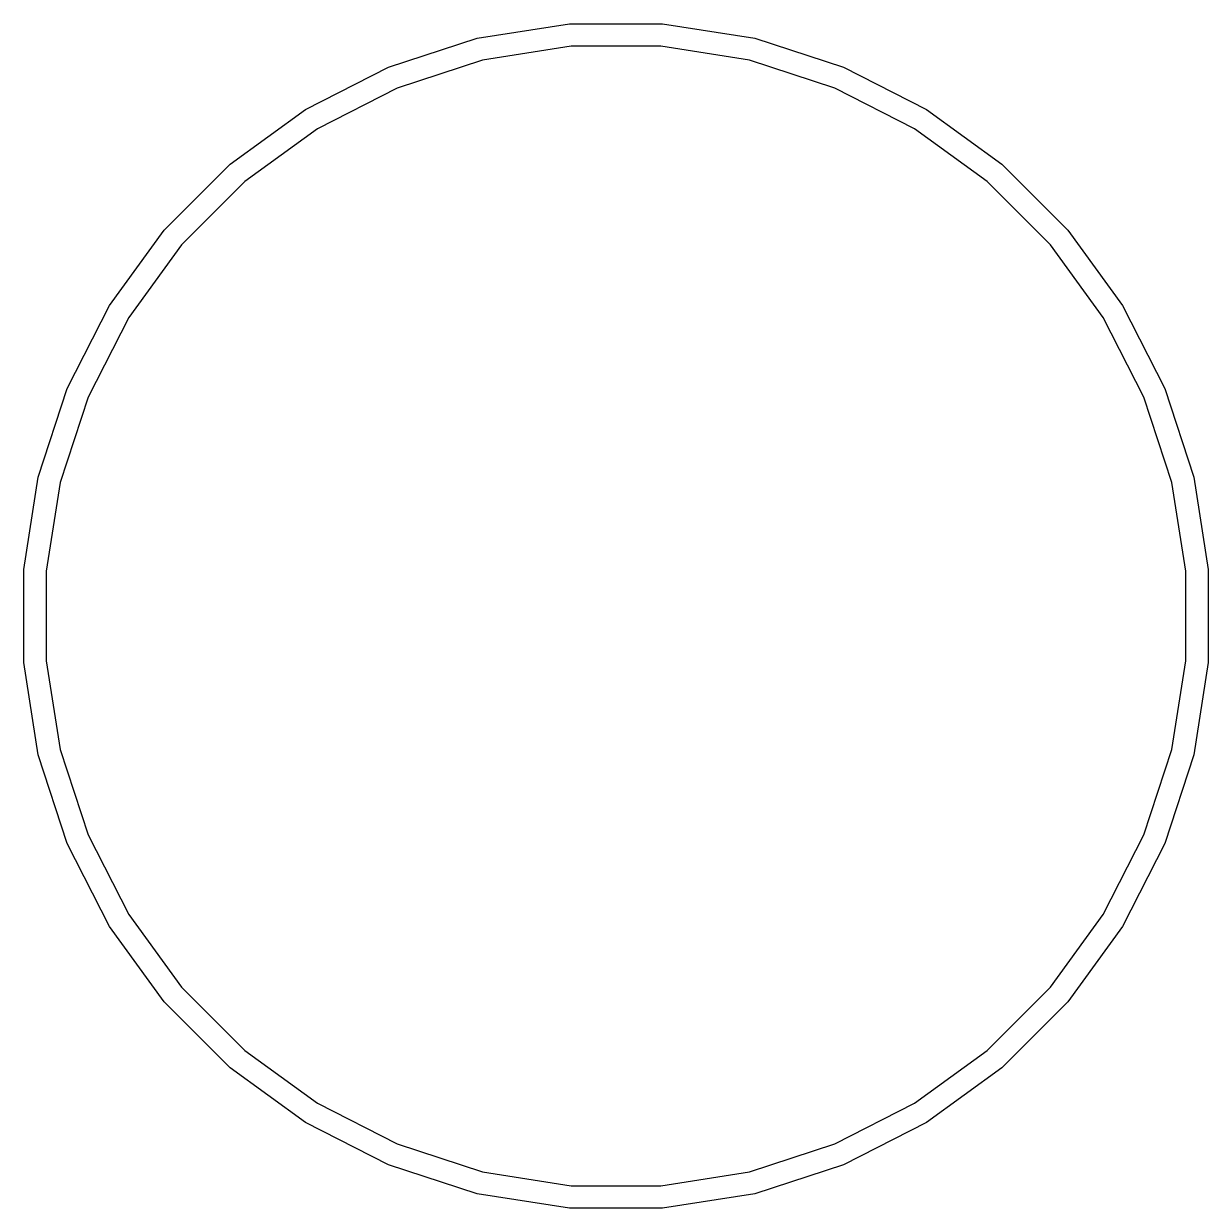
# Model space of a CAD drawing. Extents: x 2.4 to 13.6, y -7.9 to -3.7.
# Drawn here: x 2.8821 to 2.9775, y -7.1024 to -7.0069 of the extents above; entities that cross this region are included whole.
import ezdxf

# ---------------------------------------------------------------- set-up
doc = ezdxf.new("R2010")
doc.units = 0
doc.header["$MEASUREMENT"] = 0
doc.layers.add('BLACK', color=7, linetype='CONTINUOUS')

msp = doc.modelspace()

# ---------------------------------------------------------------- linework, layer by layer
at = {"layer": 'BLACK', "linetype": 'CONTINUOUS'}
for p, q in [((2.918634, -7.008105), (2.926051, -7.00693)), ((2.926051, -7.00693), (2.933561, -7.00693)), ((2.933561, -7.00693), (2.940979, -7.008105)), ((2.911491, -7.010426), (2.918634, -7.008105)), ((2.926194, -7.008751), (2.91906, -7.009881)), ((2.933418, -7.008751), (2.926194, -7.008751)), ((2.940552, -7.009881), (2.933418, -7.008751)), ((2.940979, -7.008105), (2.948121, -7.010426)), ((2.9048, -7.013835), (2.911491, -7.010426)), ((2.91906, -7.009881), (2.91219, -7.012113)), ((2.947422, -7.012113), (2.940552, -7.009881)), ((2.948121, -7.010426), (2.954812, -7.013835)), ((2.91219, -7.012113), (2.905754, -7.015392)), ((2.953858, -7.015392), (2.947422, -7.012113)), ((2.898724, -7.018249), (2.9048, -7.013835)), ((2.954812, -7.013835), (2.960888, -7.018249)), ((2.905754, -7.015392), (2.89991, -7.019638)), ((2.959702, -7.019638), (2.953858, -7.015392)), ((2.893414, -7.02356), (2.898724, -7.018249)), ((2.960888, -7.018249), (2.966199, -7.02356)), ((2.89991, -7.019638), (2.894803, -7.024746)), ((2.96481, -7.024746), (2.959702, -7.019638)), ((2.888999, -7.029635), (2.893414, -7.02356)), ((2.966199, -7.02356), (2.970613, -7.029635)), ((2.894803, -7.024746), (2.890557, -7.03059)), ((2.969055, -7.03059), (2.96481, -7.024746)), ((2.88559, -7.036327), (2.888999, -7.029635)), ((2.970613, -7.029635), (2.974022, -7.036327)), ((2.890557, -7.03059), (2.887277, -7.037026)), ((2.972335, -7.037026), (2.969055, -7.03059)), ((2.883269, -7.043469), (2.88559, -7.036327)), ((2.974022, -7.036327), (2.976343, -7.043469)), ((2.887277, -7.037026), (2.885045, -7.043896)), ((2.974567, -7.043896), (2.972335, -7.037026)), ((2.882094, -7.050887), (2.883269, -7.043469)), ((2.885045, -7.043896), (2.883915, -7.05103)), ((2.975697, -7.05103), (2.974567, -7.043896)), ((2.976343, -7.043469), (2.977518, -7.050887)), ((2.882094, -7.05103), (2.882094, -7.050887)), ((2.882094, -7.058397), (2.882094, -7.05103)), ((2.883915, -7.05103), (2.883915, -7.058253)), ((2.975697, -7.058253), (2.975697, -7.05103)), ((2.977518, -7.050887), (2.977518, -7.058397)), ((2.883269, -7.065814), (2.882094, -7.058397)), ((2.883915, -7.058253), (2.885045, -7.065388)), ((2.974567, -7.065388), (2.975697, -7.058253)), ((2.977518, -7.058397), (2.976343, -7.065814)), ((2.88559, -7.072957), (2.883269, -7.065814)), ((2.885045, -7.065388), (2.887277, -7.072258)), ((2.972335, -7.072258), (2.974567, -7.065388)), ((2.976343, -7.065814), (2.974022, -7.072957)), ((2.887277, -7.072258), (2.890557, -7.078694)), ((2.969055, -7.078694), (2.972335, -7.072258)), ((2.888999, -7.079648), (2.88559, -7.072957)), ((2.974022, -7.072957), (2.970613, -7.079648)), ((2.890557, -7.078694), (2.894803, -7.084538)), ((2.96481, -7.084538), (2.969055, -7.078694)), ((2.893414, -7.085724), (2.888999, -7.079648)), ((2.970613, -7.079648), (2.966199, -7.085724)), ((2.894803, -7.084538), (2.89991, -7.089645)), ((2.959702, -7.089645), (2.96481, -7.084538)), ((2.898724, -7.091034), (2.893414, -7.085724)), ((2.966199, -7.085724), (2.960888, -7.091034)), ((2.89991, -7.089645), (2.905754, -7.093891)), ((2.953858, -7.093891), (2.959702, -7.089645)), ((2.9048, -7.095448), (2.898724, -7.091034)), ((2.960888, -7.091034), (2.954812, -7.095448)), ((2.905754, -7.093891), (2.91219, -7.09717)), ((2.947422, -7.09717), (2.953858, -7.093891)), ((2.911491, -7.098858), (2.9048, -7.095448)), ((2.954812, -7.095448), (2.948121, -7.098858)), ((2.91219, -7.09717), (2.91906, -7.099402)), ((2.940552, -7.099402), (2.947422, -7.09717)), ((2.918634, -7.101179), (2.911491, -7.098858)), ((2.91906, -7.099402), (2.926194, -7.100532)), ((2.933418, -7.100532), (2.940552, -7.099402)), ((2.948121, -7.098858), (2.940979, -7.101179)), ((2.926051, -7.102353), (2.918634, -7.101179)), ((2.926194, -7.100532), (2.933418, -7.100532)), ((2.940979, -7.101179), (2.933561, -7.102353)), ((2.933561, -7.102353), (2.926051, -7.102353))]:
    msp.add_line(p, q, dxfattribs=at)

doc.saveas('drawing.dxf')
